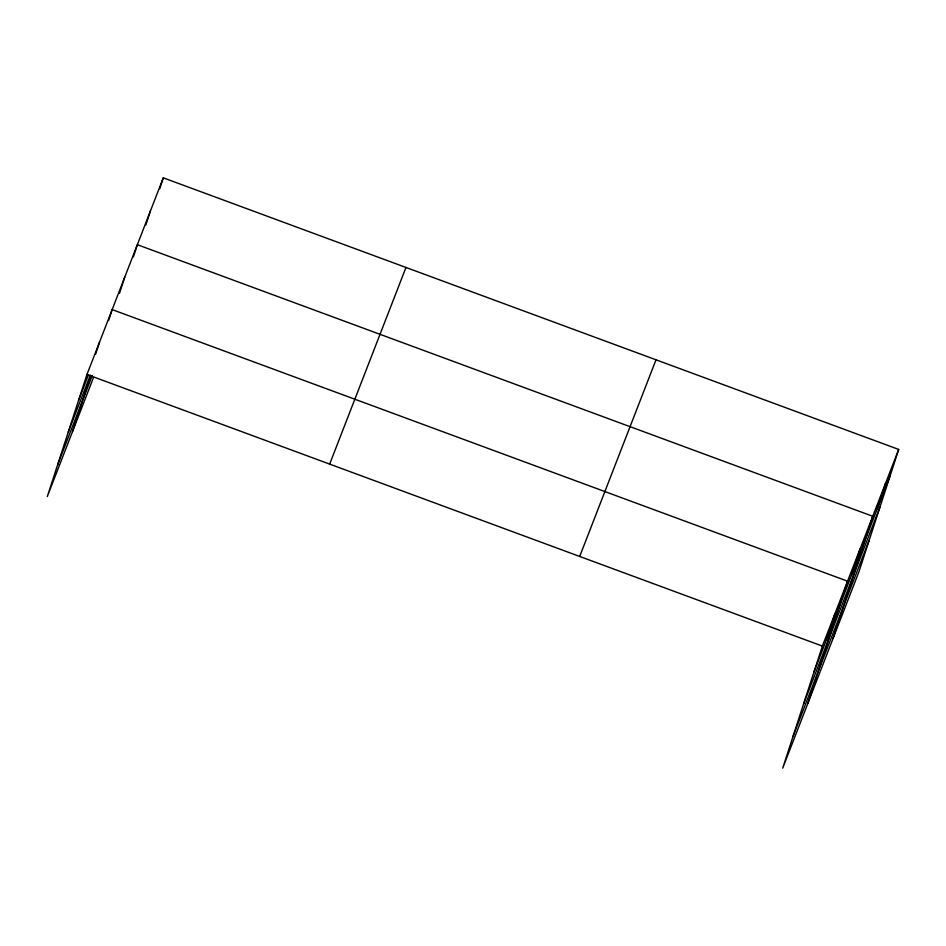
<?xml version="1.0" encoding="UTF-8"?>
<svg xmlns="http://www.w3.org/2000/svg" width="946" height="946" viewBox="0 0 946 946"><rect width="100%" height="100%" fill="white"/><g stroke="black" fill="none" stroke-linecap="round" stroke-linejoin="round"><path stroke-width="1.42" d="M898.7 449.433L822.381 646.083L782.709 768.164L859.027 571.514L898.7 449.433L163.291 177.836L86.973 374.486L47.3 496.567L93.477 377.596M95.581 354.277L99.555 342.038M72.487 431.672L90.781 375.361M108.624 320.469L112.148 309.59L847.569 581.187L807.896 703.268M119.444 293.449L124.742 277.143M133.362 256.934L137.336 244.695L872.756 516.291L833.083 638.373M145.897 224.852L150.319 211.265M159.756 188.703L163.291 177.836M826.579 639.472L834.975 613.635M851.767 574.565L860.162 548.739M877.332 508.688L885.728 482.862M78.577 400.312L88.546 374.628M68.254 432.086L90.296 375.29M57.623 464.805L92.247 375.574M329.657 464.119L405.976 267.458M579.697 556.461L656.016 359.799M813.986 671.92L890.304 475.259M803.662 703.682L879.993 507.021M793.032 736.402L869.35 539.752M86.973 374.486L822.381 646.083"/></g></svg>
